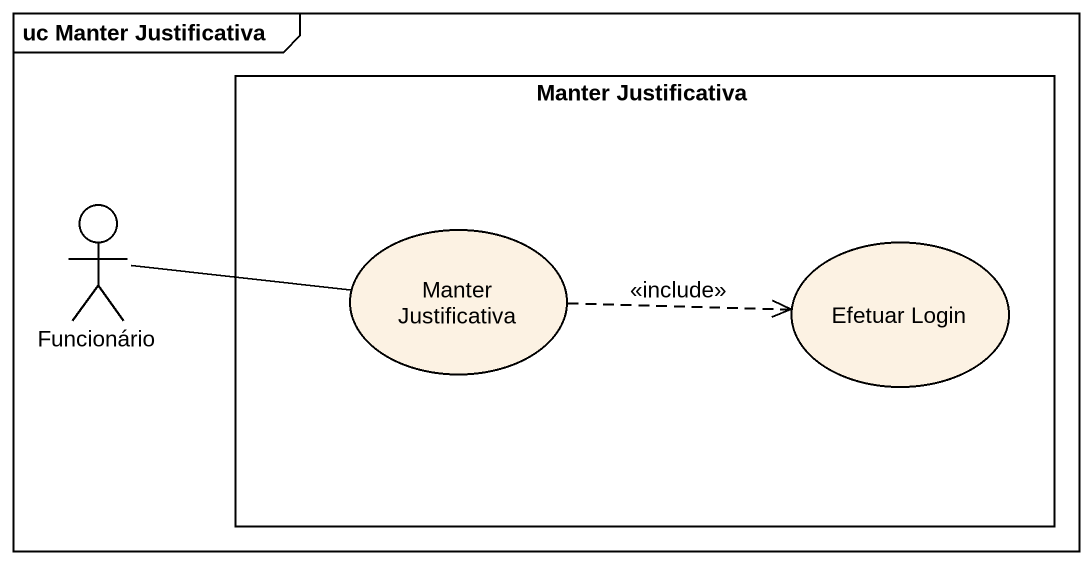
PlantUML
@startuml
mainframe uc Manter Justificativa
rectangle "Manter Justificativa" as Manter_Justificativa {
  usecase "Manter Justificativa" as Manter_Justificativa_2
  usecase "Efetuar Login" as Efetuar_Login
}
actor Funcionário
Funcionário -right- Manter_Justificativa_2
Funcionário -right- Manter_Justificativa_2
Manter_Justificativa_2 .right.> Efetuar_Login : <<include>>
@enduml
